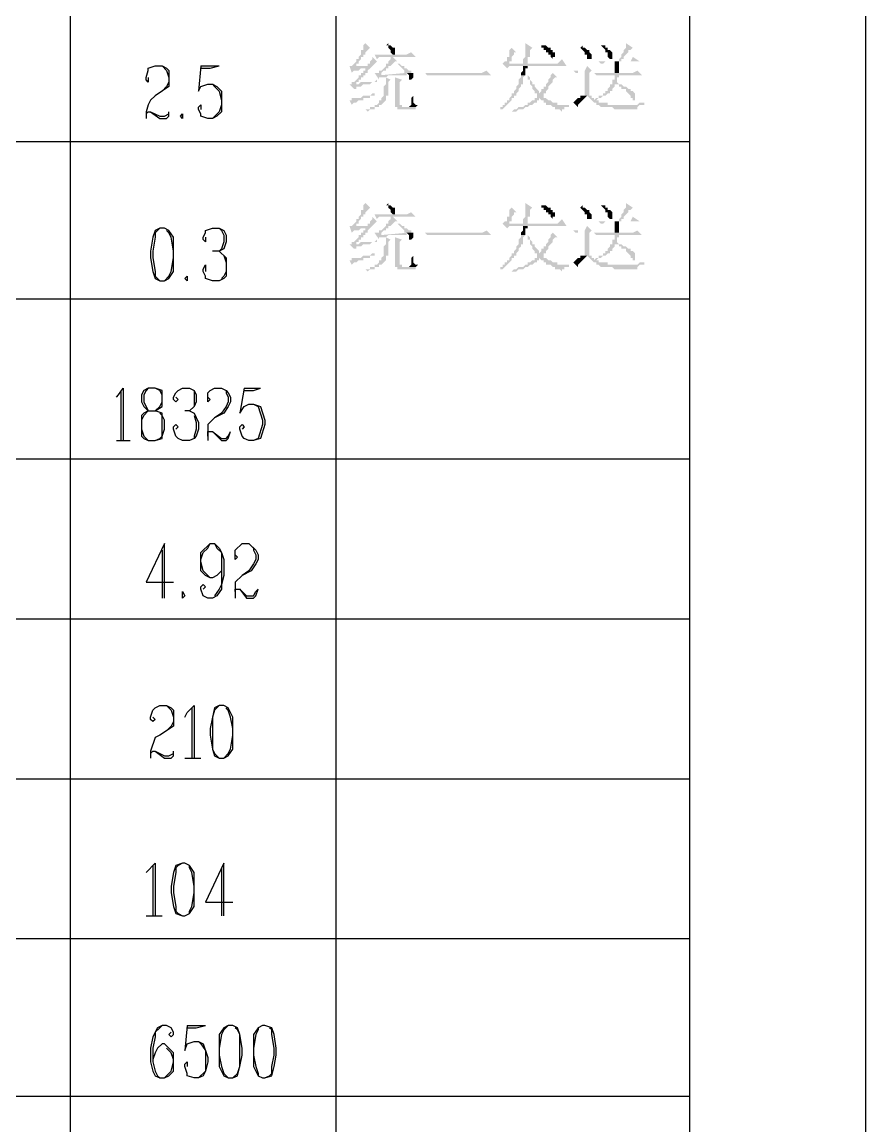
# Model space of a CAD drawing. Extents: x 51 to 246, y 3 to 417.
# Drawn here: x 230.24 to 245.87, y 42.08 to 62.54 of the extents above; entities that cross this region are included whole.
import ezdxf

# ---------------------------------------------------------------- set-up
doc = ezdxf.new("R2010")
doc.units = 0
doc.header["$MEASUREMENT"] = 0
doc.layers.add('_____1', color=160, linetype='Continuous')

msp = doc.modelspace()

# ---------------------------------------------------------------- hatches: boundary and pattern name
at = {"layer": '_____1'}
for points in [[(236.601, 62.145), (236.559, 62.103), (236.559, 62.018), (236.516, 62.018), (236.516, 61.933), (236.474, 61.891), (236.474, 61.849), (236.432, 61.849), (236.432, 61.806), (236.347, 61.722), (236.305, 61.722), (236.347, 61.595), (236.389, 61.637), (236.474, 61.637), (236.516, 61.679), (236.686, 61.679), (236.389, 61.722), (236.432, 61.722), (236.432, 61.764), (236.474, 61.764), (236.474, 61.806), (236.516, 61.849), (236.516, 61.891), (236.559, 61.891), (236.559, 61.933), (236.601, 61.933), (236.601, 61.976), (236.686, 62.06)], [(237.024, 62.145), (236.982, 62.103), (237.024, 62.103), (237.024, 62.06), (237.067, 62.018), (237.067, 61.976), (237.109, 61.933), (237.151, 61.933), (237.151, 62.06), (237.109, 62.06), (237.067, 62.103), (237.024, 62.103)], [(239.31, 62.06), (239.268, 62.018), (239.268, 61.891), (239.226, 61.891), (239.226, 61.806), (239.183, 61.806), (239.141, 61.764), (239.226, 61.679), (239.268, 61.722), (240.326, 61.722), (239.268, 61.764), (239.268, 61.806), (239.31, 61.806), (239.31, 61.891), (239.353, 61.933), (239.353, 61.976), (239.395, 61.976)], [(239.564, 62.145), (239.564, 61.891), (239.522, 61.849), (239.522, 61.764), (239.607, 61.764), (239.607, 61.891), (239.649, 61.891), (239.649, 62.018), (239.691, 62.06)], [(240.623, 62.103), (240.58, 62.06), (240.665, 61.976), (240.665, 61.933), (240.707, 61.933), (240.707, 61.849), (240.792, 61.849), (240.792, 61.933), (240.75, 61.976), (240.75, 62.018), (240.707, 62.018), (240.665, 62.06), (240.623, 62.06)], [(241.427, 62.145), (241.427, 62.06), (241.385, 62.018), (241.385, 61.976), (241.342, 61.933), (241.342, 61.891), (241.3, 61.849), (241.3, 61.806), (241.342, 61.806), (241.342, 61.849), (241.385, 61.849), (241.385, 61.891), (241.469, 61.976), (241.469, 62.018), (241.512, 62.018), (241.554, 62.06)], [(236.728, 61.891), (236.728, 61.849), (236.686, 61.806), (236.686, 61.764), (236.643, 61.764), (236.643, 61.722), (236.389, 61.722), (236.686, 61.679), (236.813, 61.806)], [(237.448, 61.976), (237.363, 61.933), (236.77, 61.933), (236.813, 61.849), (236.855, 61.891), (237.532, 61.891)], [(237.109, 61.891), (237.067, 61.891), (237.067, 61.849), (237.024, 61.806), (237.024, 61.764), (236.982, 61.764), (236.982, 61.722), (236.897, 61.637), (236.855, 61.637), (236.855, 61.595), (236.77, 61.595), (236.855, 61.468), (236.855, 61.51), (236.982, 61.51), (237.024, 61.552), (237.321, 61.552), (236.897, 61.552), (236.897, 61.595), (236.94, 61.637), (236.982, 61.637), (236.982, 61.679), (237.024, 61.679), (237.024, 61.722), (237.067, 61.722), (237.151, 61.806), (237.194, 61.806)], [(240.242, 61.849), (240.157, 61.764), (239.268, 61.764), (240.326, 61.722)], [(241.554, 61.891), (241.512, 61.806), (240.919, 61.806), (240.961, 61.764), (241.004, 61.764), (241.046, 61.806), (241.681, 61.806)], [(237.194, 61.764), (237.321, 61.637), (237.321, 61.595), (237.363, 61.595), (236.897, 61.552), (237.363, 61.552), (237.363, 61.595), (237.49, 61.595), (237.448, 61.595), (237.448, 61.637), (237.405, 61.637), (237.363, 61.679), (237.321, 61.679), (237.321, 61.722), (237.278, 61.722), (237.236, 61.764)], [(237.49, 61.595), (237.363, 61.595), (237.405, 61.552), (237.405, 61.468), (237.448, 61.468), (237.49, 61.51), (237.49, 61.552)], [(238.845, 61.637), (238.76, 61.595), (237.702, 61.595), (237.744, 61.552), (238.929, 61.552)], [(240.072, 61.595), (240.03, 61.552), (239.48, 61.552), (240.03, 61.552), (240.03, 61.51), (239.988, 61.468), (239.988, 61.425), (239.945, 61.383), (239.945, 61.341), (239.903, 61.341), (239.903, 61.298), (239.861, 61.298), (239.861, 61.256), (239.818, 61.213), (239.945, 61.213), (239.945, 61.256), (239.988, 61.298), (239.988, 61.341), (240.072, 61.425), (240.072, 61.468), (240.115, 61.51), (240.157, 61.51)], [(240.707, 61.722), (240.665, 61.637), (240.453, 61.637), (240.496, 61.595), (240.538, 61.595), (240.538, 61.637), (240.792, 61.637)], [(240.792, 61.637), (240.665, 61.637), (240.665, 61.171), (240.623, 61.171), (240.707, 61.171), (240.834, 61.044), (240.877, 61.044), (240.877, 61.002), (240.919, 61.002), (240.961, 60.96), (241.173, 60.96), (241.215, 60.917), (241.639, 60.917), (241.639, 60.96), (241.681, 61.002), (241.723, 61.002), (241.088, 61.002), (241.088, 61.044), (240.919, 61.044), (240.919, 61.087), (240.834, 61.087), (240.834, 61.129), (240.792, 61.129), (240.792, 61.171), (240.75, 61.171), (240.75, 61.595)], [(241.639, 61.637), (241.554, 61.595), (240.834, 61.595), (240.877, 61.552), (241.723, 61.552)], [(236.813, 61.468), (236.77, 61.425), (236.516, 61.425), (236.474, 61.383), (236.432, 61.383), (236.686, 61.383), (236.728, 61.425), (236.813, 61.425)], [(236.982, 61.51), (236.982, 61.383), (236.94, 61.341), (236.94, 61.171), (236.897, 61.129), (236.897, 61.087), (236.855, 61.087), (236.855, 61.044), (236.813, 61.002), (236.77, 61.002), (236.77, 60.96), (236.686, 60.96), (236.686, 60.917), (236.601, 60.917), (236.643, 60.875), (236.686, 60.917), (236.77, 60.917), (236.77, 60.96), (236.855, 60.96), (236.855, 61.002), (236.897, 61.002), (236.982, 61.087), (236.982, 61.171), (237.024, 61.171), (237.024, 61.425), (237.067, 61.468)], [(237.151, 61.51), (237.151, 60.96), (237.194, 60.96), (237.194, 60.917), (237.532, 60.917), (237.532, 60.96), (237.278, 60.96), (237.278, 61.002), (237.236, 61.002), (237.236, 61.425), (237.278, 61.468)], [(239.48, 61.552), (239.48, 61.51), (239.437, 61.468), (239.437, 61.383), (239.395, 61.341), (239.395, 61.298), (239.353, 61.256), (239.353, 61.213), (239.31, 61.213), (239.31, 61.171), (239.268, 61.129), (239.268, 61.087), (239.226, 61.087), (239.226, 61.044), (239.183, 61.044), (239.183, 61.002), (239.141, 61.002), (239.141, 60.96), (239.099, 60.96), (239.099, 60.917), (239.141, 60.917), (239.31, 61.087), (239.31, 61.129), (239.353, 61.129), (239.353, 61.171), (239.395, 61.171), (239.395, 61.213), (239.437, 61.256), (239.437, 61.298), (239.48, 61.341), (239.48, 61.383), (239.522, 61.383), (239.522, 61.51), (239.564, 61.552), (240.03, 61.552)], [(239.607, 61.552), (239.607, 61.468), (239.649, 61.468), (239.649, 61.383), (239.691, 61.341), (239.691, 61.298), (239.734, 61.256), (239.734, 61.213), (239.776, 61.213), (239.776, 61.129), (239.734, 61.129), (239.734, 61.087), (239.691, 61.087), (239.649, 61.044), (239.607, 61.044), (239.607, 61.002), (239.564, 61.002), (239.522, 60.96), (239.437, 60.96), (239.395, 60.917), (239.353, 60.917), (239.31, 60.875), (239.395, 60.875), (239.437, 60.917), (239.522, 60.917), (239.564, 60.96), (239.607, 60.96), (239.649, 61.002), (239.691, 61.002), (239.734, 61.044), (239.776, 61.044), (239.776, 61.087), (239.818, 61.087), (239.818, 61.129), (239.945, 61.129), (239.903, 61.129), (239.903, 61.171), (239.861, 61.171), (239.903, 61.171), (239.903, 61.213), (239.818, 61.213), (239.818, 61.256), (239.734, 61.341), (239.734, 61.383), (239.691, 61.383), (239.691, 61.425), (239.649, 61.468), (239.649, 61.51)], [(241.173, 61.383), (241.131, 61.383), (241.131, 61.341), (241.088, 61.298), (241.088, 61.256), (241.046, 61.256), (241.046, 61.213), (241.004, 61.213), (241.004, 61.171), (240.919, 61.171), (240.919, 61.129), (240.877, 61.129), (240.834, 61.087), (240.877, 61.087), (240.919, 61.129), (240.961, 61.129), (241.004, 61.171), (241.046, 61.171), (241.088, 61.213), (241.131, 61.213), (241.131, 61.256), (241.173, 61.256), (241.173, 61.298), (241.215, 61.341), (241.215, 61.383), (241.258, 61.383)], [(241.3, 61.552), (241.215, 61.552), (241.215, 61.468), (241.173, 61.468), (241.173, 61.383), (241.3, 61.383), (241.3, 61.341), (241.342, 61.341), (241.342, 61.298), (241.427, 61.298), (241.427, 61.256), (241.512, 61.171), (241.512, 61.129), (241.554, 61.129), (241.554, 61.087), (241.596, 61.087), (241.596, 61.213), (241.554, 61.256), (241.512, 61.256), (241.512, 61.298), (241.469, 61.298), (241.427, 61.341), (241.385, 61.341), (241.342, 61.383), (241.3, 61.383), (241.258, 61.425), (241.258, 61.51), (241.3, 61.51)], [(236.77, 61.213), (236.728, 61.213), (236.686, 61.171), (236.559, 61.171), (236.516, 61.129), (236.347, 61.129), (236.347, 61.087), (236.305, 61.087), (236.347, 61.002), (236.389, 61.044), (236.432, 61.044), (236.474, 61.087), (236.559, 61.087), (236.559, 61.129), (236.686, 61.129), (236.686, 61.171), (236.77, 61.171)], [(240.623, 61.171), (240.58, 61.171), (240.58, 61.129), (240.538, 61.129), (240.453, 61.044), (240.538, 60.96), (240.538, 61.002), (240.707, 61.171)], [(239.945, 61.129), (239.818, 61.129), (239.861, 61.087), (239.903, 61.087), (239.903, 61.044), (239.945, 61.044), (239.945, 61.002), (240.03, 61.002), (240.072, 60.96), (240.115, 60.96), (240.115, 60.917), (240.199, 60.917), (240.242, 60.875), (240.242, 60.917), (240.284, 60.917), (240.284, 60.96), (240.369, 60.96), (240.369, 61.002), (240.157, 61.002), (240.157, 61.044), (240.072, 61.044), (240.03, 61.087), (239.988, 61.087)], [(241.766, 61.044), (241.681, 61.044), (241.639, 61.002), (241.342, 61.002), (241.766, 61.002)], [(236.601, 59.182), (236.559, 59.139), (236.559, 59.055), (236.516, 59.055), (236.516, 58.97), (236.474, 58.928), (236.474, 58.885), (236.432, 58.885), (236.432, 58.843), (236.347, 58.758), (236.305, 58.758), (236.347, 58.631), (236.389, 58.674), (236.474, 58.674), (236.516, 58.716), (236.686, 58.716), (236.389, 58.758), (236.432, 58.758), (236.432, 58.801), (236.474, 58.801), (236.474, 58.843), (236.516, 58.885), (236.516, 58.928), (236.559, 58.928), (236.559, 58.97), (236.601, 58.97), (236.601, 59.012), (236.686, 59.097)], [(237.024, 59.182), (236.982, 59.139), (237.024, 59.139), (237.024, 59.097), (237.067, 59.055), (237.067, 59.012), (237.109, 58.97), (237.151, 58.97), (237.151, 59.097), (237.109, 59.097), (237.067, 59.139), (237.024, 59.139)], [(239.564, 59.182), (239.564, 58.928), (239.522, 58.885), (239.522, 58.801), (239.607, 58.801), (239.607, 58.928), (239.649, 58.928), (239.649, 59.055), (239.691, 59.097)], [(240.623, 59.139), (240.58, 59.097), (240.665, 59.012), (240.665, 58.97), (240.707, 58.97), (240.707, 58.885), (240.792, 58.885), (240.792, 58.97), (240.75, 59.012), (240.75, 59.055), (240.707, 59.055), (240.665, 59.097), (240.623, 59.097)], [(241.427, 59.182), (241.427, 59.097), (241.385, 59.055), (241.385, 59.012), (241.342, 58.97), (241.342, 58.928), (241.3, 58.885), (241.3, 58.843), (241.342, 58.843), (241.342, 58.885), (241.385, 58.885), (241.385, 58.928), (241.469, 59.012), (241.469, 59.055), (241.512, 59.055), (241.554, 59.097)], [(236.728, 58.928), (236.728, 58.885), (236.686, 58.843), (236.686, 58.801), (236.643, 58.801), (236.643, 58.758), (236.389, 58.758), (236.686, 58.716), (236.813, 58.843)], [(237.448, 59.012), (237.363, 58.97), (236.77, 58.97), (236.813, 58.885), (236.855, 58.928), (237.532, 58.928)], [(237.109, 58.928), (237.067, 58.928), (237.067, 58.885), (237.024, 58.843), (237.024, 58.801), (236.982, 58.801), (236.982, 58.758), (236.897, 58.674), (236.855, 58.674), (236.855, 58.631), (236.77, 58.631), (236.855, 58.504), (236.855, 58.547), (236.982, 58.547), (237.024, 58.589), (237.321, 58.589), (236.897, 58.589), (236.897, 58.631), (236.94, 58.674), (236.982, 58.674), (236.982, 58.716), (237.024, 58.716), (237.024, 58.758), (237.067, 58.758), (237.151, 58.843), (237.194, 58.843)], [(239.31, 59.097), (239.268, 59.055), (239.268, 58.928), (239.226, 58.928), (239.226, 58.843), (239.183, 58.843), (239.141, 58.801), (239.226, 58.716), (239.268, 58.758), (240.326, 58.758), (239.268, 58.801), (239.268, 58.843), (239.31, 58.843), (239.31, 58.928), (239.353, 58.97), (239.353, 59.012), (239.395, 59.012)], [(241.554, 58.928), (241.512, 58.843), (240.919, 58.843), (240.961, 58.801), (241.004, 58.801), (241.046, 58.843), (241.681, 58.843)], [(237.194, 58.801), (237.321, 58.674), (237.321, 58.631), (237.363, 58.631), (236.897, 58.589), (237.363, 58.589), (237.363, 58.631), (237.49, 58.631), (237.448, 58.631), (237.448, 58.674), (237.405, 58.674), (237.363, 58.716), (237.321, 58.716), (237.321, 58.758), (237.278, 58.758), (237.236, 58.801)], [(240.242, 58.885), (240.157, 58.801), (239.268, 58.801), (240.326, 58.758)], [(240.707, 58.758), (240.665, 58.674), (240.453, 58.674), (240.496, 58.631), (240.538, 58.631), (240.538, 58.674), (240.792, 58.674)], [(236.982, 58.547), (236.982, 58.42), (236.94, 58.377), (236.94, 58.208), (236.897, 58.166), (236.897, 58.123), (236.855, 58.123), (236.855, 58.081), (236.813, 58.038), (236.77, 58.038), (236.77, 57.996), (236.686, 57.996), (236.686, 57.954), (236.601, 57.954), (236.643, 57.912), (236.686, 57.954), (236.77, 57.954), (236.77, 57.996), (236.855, 57.996), (236.855, 58.038), (236.897, 58.038), (236.982, 58.123), (236.982, 58.208), (237.024, 58.208), (237.024, 58.462), (237.067, 58.504)], [(237.151, 58.547), (237.151, 57.996), (237.194, 57.996), (237.194, 57.954), (237.532, 57.954), (237.532, 57.996), (237.278, 57.996), (237.278, 58.038), (237.236, 58.038), (237.236, 58.462), (237.278, 58.504)], [(237.49, 58.631), (237.363, 58.631), (237.405, 58.589), (237.405, 58.504), (237.448, 58.504), (237.49, 58.547), (237.49, 58.589)], [(238.845, 58.674), (238.76, 58.631), (237.702, 58.631), (237.744, 58.589), (238.929, 58.589)], [(239.48, 58.589), (239.48, 58.547), (239.437, 58.504), (239.437, 58.42), (239.395, 58.377), (239.395, 58.335), (239.353, 58.293), (239.353, 58.25), (239.31, 58.25), (239.31, 58.208), (239.268, 58.166), (239.268, 58.123), (239.226, 58.123), (239.226, 58.081), (239.183, 58.081), (239.183, 58.038), (239.141, 58.038), (239.141, 57.996), (239.099, 57.996), (239.099, 57.954), (239.141, 57.954), (239.31, 58.123), (239.31, 58.166), (239.353, 58.166), (239.353, 58.208), (239.395, 58.208), (239.395, 58.25), (239.437, 58.293), (239.437, 58.335), (239.48, 58.377), (239.48, 58.42), (239.522, 58.42), (239.522, 58.547), (239.564, 58.589), (240.03, 58.589)], [(239.607, 58.589), (239.607, 58.504), (239.649, 58.504), (239.649, 58.42), (239.691, 58.377), (239.691, 58.335), (239.734, 58.293), (239.734, 58.25), (239.776, 58.25), (239.776, 58.166), (239.734, 58.166), (239.734, 58.123), (239.691, 58.123), (239.649, 58.081), (239.607, 58.081), (239.607, 58.038), (239.564, 58.038), (239.522, 57.996), (239.437, 57.996), (239.395, 57.954), (239.353, 57.954), (239.31, 57.912), (239.395, 57.912), (239.437, 57.954), (239.522, 57.954), (239.564, 57.996), (239.607, 57.996), (239.649, 58.038), (239.691, 58.038), (239.734, 58.081), (239.776, 58.081), (239.776, 58.123), (239.818, 58.123), (239.818, 58.166), (239.945, 58.166), (239.903, 58.166), (239.903, 58.208), (239.861, 58.208), (239.903, 58.208), (239.903, 58.25), (239.818, 58.25), (239.818, 58.293), (239.734, 58.377), (239.734, 58.42), (239.691, 58.42), (239.691, 58.462), (239.649, 58.504), (239.649, 58.547)], [(240.072, 58.631), (240.03, 58.589), (239.48, 58.589), (240.03, 58.589), (240.03, 58.547), (239.988, 58.504), (239.988, 58.462), (239.945, 58.42), (239.945, 58.377), (239.903, 58.377), (239.903, 58.335), (239.861, 58.335), (239.861, 58.293), (239.818, 58.25), (239.945, 58.25), (239.945, 58.293), (239.988, 58.335), (239.988, 58.377), (240.072, 58.462), (240.072, 58.504), (240.115, 58.547), (240.157, 58.547)], [(240.792, 58.674), (240.665, 58.674), (240.665, 58.208), (240.623, 58.208), (240.707, 58.208), (240.834, 58.081), (240.877, 58.081), (240.877, 58.038), (240.919, 58.038), (240.961, 57.996), (241.173, 57.996), (241.215, 57.954), (241.639, 57.954), (241.639, 57.996), (241.681, 58.038), (241.723, 58.038), (241.088, 58.038), (241.088, 58.081), (240.919, 58.081), (240.919, 58.123), (240.834, 58.123), (240.834, 58.166), (240.792, 58.166), (240.792, 58.208), (240.75, 58.208), (240.75, 58.631)], [(241.639, 58.674), (241.554, 58.631), (240.834, 58.631), (240.877, 58.589), (241.723, 58.589)], [(241.3, 58.589), (241.215, 58.589), (241.215, 58.504), (241.173, 58.504), (241.173, 58.42), (241.3, 58.42), (241.3, 58.377), (241.342, 58.377), (241.342, 58.335), (241.427, 58.335), (241.427, 58.293), (241.512, 58.208), (241.512, 58.166), (241.554, 58.166), (241.554, 58.123), (241.596, 58.123), (241.596, 58.25), (241.554, 58.293), (241.512, 58.293), (241.512, 58.335), (241.469, 58.335), (241.427, 58.377), (241.385, 58.377), (241.342, 58.42), (241.3, 58.42), (241.258, 58.462), (241.258, 58.547), (241.3, 58.547)], [(236.813, 58.504), (236.77, 58.462), (236.516, 58.462), (236.474, 58.42), (236.432, 58.42), (236.686, 58.42), (236.728, 58.462), (236.813, 58.462)], [(241.173, 58.42), (241.131, 58.42), (241.131, 58.377), (241.088, 58.335), (241.088, 58.293), (241.046, 58.293), (241.046, 58.25), (241.004, 58.25), (241.004, 58.208), (240.919, 58.208), (240.919, 58.166), (240.877, 58.166), (240.834, 58.123), (240.877, 58.123), (240.919, 58.166), (240.961, 58.166), (241.004, 58.208), (241.046, 58.208), (241.088, 58.25), (241.131, 58.25), (241.131, 58.293), (241.173, 58.293), (241.173, 58.335), (241.215, 58.377), (241.215, 58.42), (241.258, 58.42)], [(236.77, 58.25), (236.728, 58.25), (236.686, 58.208), (236.559, 58.208), (236.516, 58.166), (236.347, 58.166), (236.347, 58.123), (236.305, 58.123), (236.347, 58.038), (236.389, 58.081), (236.432, 58.081), (236.474, 58.123), (236.559, 58.123), (236.559, 58.166), (236.686, 58.166), (236.686, 58.208), (236.77, 58.208)], [(239.945, 58.166), (239.818, 58.166), (239.861, 58.123), (239.903, 58.123), (239.903, 58.081), (239.945, 58.081), (239.945, 58.038), (240.03, 58.038), (240.072, 57.996), (240.115, 57.996), (240.115, 57.954), (240.199, 57.954), (240.242, 57.912), (240.242, 57.954), (240.284, 57.954), (240.284, 57.996), (240.369, 57.996), (240.369, 58.038), (240.157, 58.038), (240.157, 58.081), (240.072, 58.081), (240.03, 58.123), (239.988, 58.123)], [(240.623, 58.208), (240.58, 58.208), (240.58, 58.166), (240.538, 58.166), (240.453, 58.081), (240.538, 57.996), (240.538, 58.038), (240.707, 58.208)], [(241.766, 58.081), (241.681, 58.081), (241.639, 58.038), (241.342, 58.038), (241.766, 58.038)]]:
    msp.add_hatch(color=7, dxfattribs=at).paths.add_polyline_path(points, is_closed=False)
for points in [[(239.861, 62.103), (239.861, 62.06), (239.903, 62.06), (239.903, 62.018), (239.945, 62.018), (239.945, 61.976), (239.988, 61.976), (239.988, 61.933), (240.03, 61.933), (240.03, 61.891), (240.072, 61.849), (240.072, 61.891), (240.115, 61.891), (240.115, 61.976), (240.072, 61.976), (240.072, 62.018), (240.03, 62.018), (240.03, 62.06), (239.988, 62.06), (239.945, 62.103)], [(241.004, 62.103), (240.961, 62.103), (241.046, 62.018), (241.046, 61.976), (241.088, 61.976), (241.088, 61.891), (241.131, 61.849), (241.173, 61.849), (241.173, 61.976), (241.131, 62.018), (241.088, 62.018), (241.088, 62.06), (241.046, 62.06), (241.046, 62.103)], [(241.215, 61.595), (241.3, 61.595), (241.3, 61.806), (241.215, 61.806)], [(236.686, 61.679), (236.601, 61.679), (236.601, 61.637), (236.559, 61.637), (236.559, 61.595), (236.516, 61.595), (236.516, 61.552), (236.474, 61.552), (236.474, 61.51), (236.389, 61.425), (236.347, 61.425), (236.347, 61.383), (236.305, 61.383), (236.389, 61.298), (236.432, 61.298), (236.432, 61.341), (236.516, 61.341), (236.559, 61.383), (236.643, 61.383), (236.432, 61.383), (236.432, 61.425), (236.474, 61.425), (236.474, 61.468), (236.516, 61.468), (236.516, 61.51), (236.559, 61.51), (236.559, 61.552), (236.601, 61.552), (236.601, 61.595), (236.643, 61.595), (236.643, 61.637)], [(239.607, 61.722), (239.522, 61.722), (239.522, 61.637), (239.48, 61.595), (239.48, 61.552), (239.564, 61.552), (239.564, 61.679), (239.607, 61.679)], [(237.49, 61.171), (237.448, 61.129), (237.448, 61.002), (237.405, 60.96), (237.321, 60.96), (237.532, 60.96), (237.575, 61.002), (237.532, 61.002), (237.49, 61.044)], [(239.861, 59.139), (239.861, 59.097), (239.903, 59.097), (239.903, 59.055), (239.945, 59.055), (239.945, 59.012), (239.988, 59.012), (239.988, 58.97), (240.03, 58.97), (240.03, 58.928), (240.072, 58.885), (240.072, 58.928), (240.115, 58.928), (240.115, 59.012), (240.072, 59.012), (240.072, 59.055), (240.03, 59.055), (240.03, 59.097), (239.988, 59.097), (239.945, 59.139)], [(241.004, 59.139), (240.961, 59.139), (241.046, 59.055), (241.046, 59.012), (241.088, 59.012), (241.088, 58.928), (241.131, 58.885), (241.173, 58.885), (241.173, 59.012), (241.131, 59.055), (241.088, 59.055), (241.088, 59.097), (241.046, 59.097), (241.046, 59.139)], [(236.686, 58.716), (236.601, 58.716), (236.601, 58.674), (236.559, 58.674), (236.559, 58.631), (236.516, 58.631), (236.516, 58.589), (236.474, 58.589), (236.474, 58.547), (236.389, 58.462), (236.347, 58.462), (236.347, 58.42), (236.305, 58.42), (236.389, 58.335), (236.432, 58.335), (236.432, 58.377), (236.516, 58.377), (236.559, 58.42), (236.643, 58.42), (236.432, 58.42), (236.432, 58.462), (236.474, 58.462), (236.474, 58.504), (236.516, 58.504), (236.516, 58.547), (236.559, 58.547), (236.559, 58.589), (236.601, 58.589), (236.601, 58.631), (236.643, 58.631), (236.643, 58.674)], [(239.607, 58.758), (239.522, 58.758), (239.522, 58.674), (239.48, 58.631), (239.48, 58.589), (239.564, 58.589), (239.564, 58.716), (239.607, 58.716)], [(241.215, 58.631), (241.3, 58.631), (241.3, 58.843), (241.215, 58.843)], [(237.49, 58.208), (237.448, 58.166), (237.448, 58.038), (237.405, 57.996), (237.321, 57.996), (237.532, 57.996), (237.575, 58.038), (237.532, 58.038), (237.49, 58.081)]]:
    msp.add_hatch(color=7, dxfattribs=at).paths.add_polyline_path(points)

# ---------------------------------------------------------------- linework, layer by layer
at = {"layer": '_____1', "color": 7}
for p, q in [((245.872, 3.259), (245.872, 417.025)), ((242.612, 6.519), (242.612, 413.766)), ((231.14, 31.115), (231.14, 148.928)), ((236.051, 148.928), (236.051, 28.829)), ((233.553, 61.722), (233.892, 61.722)), ((183.557, 60.325), (242.612, 60.325)), ((183.557, 57.404), (242.612, 57.404)), ((232.071, 55.71), (232.071, 54.779)), ((234.357, 55.753), (234.654, 55.753)), ((231.987, 54.779), (232.241, 54.779)), ((183.557, 54.44), (242.612, 54.44)), ((232.833, 52.747), (232.833, 51.858)), ((183.557, 51.477), (242.612, 51.477)), ((233.384, 49.826), (233.384, 48.895)), ((233.257, 48.895), (233.553, 48.895)), ((183.557, 48.513), (242.612, 48.513)), ((232.664, 46.905), (232.664, 45.974)), ((233.934, 46.863), (233.934, 45.974)), ((232.537, 45.974), (232.833, 45.974)), ((183.557, 45.55), (242.612, 45.55)), ((233.299, 43.942), (233.638, 43.942)), ((183.557, 42.629), (242.612, 42.629))]:
    msp.add_line(p, q, dxfattribs=at)
for points in [[(232.579, 61.51), (232.579, 61.425), (232.537, 61.468), (232.537, 61.51), (232.579, 61.637), (232.579, 61.679), (232.706, 61.722), (232.833, 61.722), (232.918, 61.679), (232.96, 61.637), (232.96, 61.341), (232.706, 61.171), (232.622, 61.087), (232.579, 61.002), (232.537, 60.875), (232.537, 60.748)], [(232.833, 61.722), (232.918, 61.637), (232.96, 61.51), (232.96, 61.425), (232.918, 61.341), (232.833, 61.256), (232.706, 61.171)], [(233.553, 61.722), (233.511, 61.256), (233.553, 61.341), (233.68, 61.383), (233.765, 61.383), (233.849, 61.341), (233.934, 61.256), (233.934, 60.875), (233.849, 60.79), (233.765, 60.748), (233.68, 60.748), (233.553, 60.79), (233.553, 60.833), (233.511, 60.917), (233.511, 60.96), (233.553, 61.002), (233.553, 60.917)], [(233.553, 61.679), (233.722, 61.679), (233.892, 61.722)], [(233.765, 61.383), (233.807, 61.341), (233.892, 61.256), (233.934, 61.087), (233.934, 61.002), (233.892, 60.875), (233.765, 60.748)], [(232.537, 60.833), (232.579, 60.875), (232.622, 60.875), (232.791, 60.79), (232.876, 60.79), (232.96, 60.833), (232.96, 60.875)], [(232.622, 60.875), (232.791, 60.748), (232.918, 60.748), (232.96, 60.79), (232.96, 60.875)], [(232.791, 58.716), (232.706, 58.674), (232.664, 58.547), (232.622, 58.293), (232.622, 58.166), (232.664, 57.912), (232.706, 57.785), (232.791, 57.742), (232.876, 57.742), (232.96, 57.785), (233.045, 57.912), (233.045, 58.547), (232.96, 58.674), (232.876, 58.716), (232.791, 58.716), (232.749, 58.674), (232.706, 58.631), (232.706, 58.547), (232.664, 58.293), (232.664, 58.166), (232.706, 57.912), (232.706, 57.827), (232.749, 57.785), (232.791, 57.742)], [(233.638, 58.547), (233.638, 58.462), (233.595, 58.504), (233.595, 58.547), (233.638, 58.631), (233.638, 58.674), (233.765, 58.716), (233.892, 58.716), (233.976, 58.674), (234.019, 58.589), (234.019, 58.462), (233.976, 58.335), (233.892, 58.293), (233.765, 58.293)], [(233.892, 58.716), (233.934, 58.674), (233.976, 58.589), (233.976, 58.462), (233.934, 58.335), (233.892, 58.293), (234.019, 58.166), (234.019, 57.827), (233.976, 57.785), (233.892, 57.742), (233.765, 57.742), (233.638, 57.785), (233.638, 57.827), (233.595, 57.912), (233.595, 57.954), (233.638, 58.038), (233.638, 57.912)], [(232.876, 57.742), (232.96, 57.827), (233.003, 57.912), (233.045, 58.166), (233.045, 58.293), (233.003, 58.547), (232.96, 58.631), (232.918, 58.674)], [(233.976, 58.208), (234.019, 58.081), (234.019, 57.912), (233.976, 57.827), (233.934, 57.785)], [(231.987, 55.583), (232.029, 55.626), (232.114, 55.753), (232.114, 54.779)], [(232.579, 55.753), (232.495, 55.71), (232.452, 55.626), (232.452, 55.499), (232.495, 55.414), (232.579, 55.329), (232.706, 55.329), (232.833, 55.414), (232.833, 55.71), (232.706, 55.753), (232.579, 55.753), (232.537, 55.71), (232.495, 55.626), (232.495, 55.499), (232.579, 55.329)], [(232.706, 55.329), (232.791, 55.414), (232.833, 55.499), (232.833, 55.626), (232.791, 55.71), (232.706, 55.753)], [(233.087, 55.583), (233.13, 55.541), (233.087, 55.499), (233.045, 55.541), (233.045, 55.583), (233.087, 55.668), (233.13, 55.71), (233.214, 55.753), (233.341, 55.753), (233.426, 55.71), (233.468, 55.626), (233.468, 55.499), (233.426, 55.414), (233.341, 55.329), (233.257, 55.329)], [(233.341, 55.753), (233.426, 55.71), (233.426, 55.414), (233.341, 55.329), (233.426, 55.287), (233.511, 55.118), (233.511, 54.991), (233.468, 54.863), (233.426, 54.821), (233.341, 54.779), (233.214, 54.779), (233.13, 54.821), (233.087, 54.863), (233.045, 54.991), (233.045, 55.033), (233.087, 55.075), (233.13, 55.033), (233.087, 54.991)], [(233.68, 55.583), (233.722, 55.541), (233.68, 55.499), (233.68, 55.668), (233.722, 55.71), (233.807, 55.753), (233.934, 55.753), (234.019, 55.71), (234.061, 55.668), (234.103, 55.583), (234.103, 55.499), (234.061, 55.414), (233.976, 55.287), (233.807, 55.202), (233.68, 55.075), (233.68, 54.779)], [(233.934, 55.753), (234.019, 55.71), (234.019, 55.668), (234.061, 55.583), (234.061, 55.499), (234.019, 55.414), (233.934, 55.287), (233.807, 55.202)], [(234.357, 55.753), (234.273, 55.287), (234.357, 55.414), (234.442, 55.456), (234.527, 55.456), (234.654, 55.414), (234.738, 55.16), (234.738, 55.075), (234.654, 54.821), (234.527, 54.779), (234.442, 54.779), (234.357, 54.821), (234.315, 54.863), (234.273, 54.991), (234.273, 55.033), (234.315, 55.075), (234.357, 55.033), (234.315, 54.991)], [(234.357, 55.71), (234.527, 55.71), (234.654, 55.753)], [(234.527, 55.456), (234.611, 55.414), (234.696, 55.16), (234.696, 55.075), (234.611, 54.821), (234.527, 54.779)], [(232.579, 55.329), (232.495, 55.287), (232.452, 55.245), (232.452, 54.863), (232.495, 54.821), (232.579, 54.779), (232.706, 54.779), (232.833, 54.821), (232.833, 54.863), (232.876, 54.991), (232.876, 55.16), (232.833, 55.245), (232.833, 55.287), (232.706, 55.329)], [(232.579, 55.329), (232.495, 55.245), (232.452, 55.16), (232.452, 54.991), (232.495, 54.863), (232.579, 54.779)], [(232.706, 54.779), (232.791, 54.821), (232.833, 54.863), (232.833, 55.245), (232.791, 55.287)], [(233.426, 55.245), (233.468, 55.118), (233.468, 54.991), (233.426, 54.863), (233.426, 54.821)], [(233.68, 54.863), (233.68, 54.948), (233.765, 54.948), (233.934, 54.821), (234.019, 54.821), (234.061, 54.863), (234.103, 54.948)], [(233.765, 54.948), (233.934, 54.779), (234.019, 54.779), (234.061, 54.821), (234.103, 54.948)], [(232.876, 51.858), (232.876, 52.874), (232.537, 52.154), (233.045, 52.154)], [(233.934, 52.535), (233.934, 52.366), (233.849, 52.281), (233.765, 52.239), (233.722, 52.239), (233.638, 52.281), (233.553, 52.366), (233.553, 52.705), (233.722, 52.874), (233.807, 52.874), (233.892, 52.789), (233.934, 52.705), (233.976, 52.578), (233.976, 52.281), (233.934, 52.112), (233.934, 52.027), (233.849, 51.9), (233.765, 51.858), (233.68, 51.858), (233.595, 51.9), (233.553, 52.027), (233.553, 52.07), (233.595, 52.112), (233.638, 52.07), (233.595, 52.027)], [(233.722, 52.239), (233.595, 52.366), (233.553, 52.535), (233.553, 52.578), (233.595, 52.705), (233.68, 52.789), (233.722, 52.874)], [(233.807, 52.874), (233.849, 52.789), (233.934, 52.705), (233.934, 52.112), (233.892, 52.027), (233.807, 51.9)], [(234.188, 52.662), (234.23, 52.62), (234.188, 52.578), (234.188, 52.747), (234.315, 52.874), (234.442, 52.874), (234.569, 52.747), (234.611, 52.662), (234.611, 52.578), (234.569, 52.493), (234.484, 52.366), (234.315, 52.281), (234.188, 52.154), (234.188, 51.858)], [(234.442, 52.874), (234.527, 52.789), (234.527, 52.747), (234.569, 52.662), (234.569, 52.578), (234.527, 52.493), (234.442, 52.366), (234.315, 52.281)], [(234.188, 51.985), (234.188, 52.027), (234.273, 52.027), (234.4, 51.9), (234.527, 51.9), (234.569, 51.985), (234.611, 52.027)], [(234.273, 52.027), (234.4, 51.858), (234.527, 51.858), (234.569, 51.9), (234.611, 52.027)], [(232.664, 49.657), (232.706, 49.614), (232.664, 49.572), (232.622, 49.614), (232.622, 49.657), (232.664, 49.784), (232.706, 49.826), (232.791, 49.868), (232.918, 49.868), (233.003, 49.826), (233.045, 49.784), (233.045, 49.487), (232.791, 49.318), (232.706, 49.276), (232.622, 49.022), (232.622, 48.895)], [(232.918, 49.868), (233.003, 49.784), (233.045, 49.657), (233.045, 49.572), (233.003, 49.487), (232.918, 49.403), (232.791, 49.318)], [(233.257, 49.657), (233.299, 49.741), (233.426, 49.868), (233.426, 48.895)], [(233.892, 49.868), (233.807, 49.826), (233.765, 49.657), (233.722, 49.445), (233.722, 49.318), (233.765, 49.064), (233.807, 48.937), (233.892, 48.895), (233.976, 48.895), (234.061, 48.937), (234.146, 49.064), (234.146, 49.657), (234.061, 49.826), (233.976, 49.868), (233.892, 49.868), (233.849, 49.826), (233.807, 49.784), (233.765, 49.657), (233.765, 49.064), (233.807, 48.979), (233.892, 48.895)], [(233.976, 48.895), (234.061, 48.979), (234.103, 49.064), (234.146, 49.318), (234.146, 49.445), (234.103, 49.657), (234.061, 49.784), (234.019, 49.826)], [(232.622, 48.979), (232.664, 49.022), (232.706, 49.022), (232.876, 48.937), (232.96, 48.937), (233.045, 48.979), (233.045, 49.022)], [(232.706, 49.022), (232.876, 48.895), (233.003, 48.895), (233.045, 48.937), (233.045, 49.022)], [(232.537, 46.778), (232.706, 46.947), (232.706, 45.974)], [(233.214, 46.947), (233.087, 46.905), (233.045, 46.778), (233.003, 46.524), (233.003, 46.397), (233.045, 46.143), (233.087, 46.016), (233.214, 45.974), (233.257, 45.974), (233.341, 46.016), (233.426, 46.143), (233.426, 46.778), (233.341, 46.905), (233.257, 46.947), (233.214, 46.947), (233.13, 46.905), (233.087, 46.863), (233.087, 46.778), (233.045, 46.524), (233.045, 46.397), (233.087, 46.143), (233.087, 46.058), (233.13, 46.016), (233.214, 45.974)], [(233.257, 45.974), (233.341, 46.016), (233.341, 46.058), (233.384, 46.143), (233.426, 46.397), (233.426, 46.524), (233.384, 46.778), (233.341, 46.863), (233.341, 46.905)], [(233.976, 45.974), (233.976, 46.947), (233.638, 46.228), (234.146, 46.228)], [(233.003, 43.815), (232.96, 43.772), (233.003, 43.73), (233.045, 43.772), (233.045, 43.815), (233.003, 43.899), (232.918, 43.942), (232.833, 43.942), (232.749, 43.899), (232.664, 43.73), (232.622, 43.518), (232.622, 43.264), (232.664, 43.095), (232.706, 43.01), (232.791, 42.968), (232.876, 42.968), (232.96, 43.01), (233.045, 43.095), (233.045, 43.434), (232.876, 43.603), (232.833, 43.603), (232.749, 43.518), (232.706, 43.434), (232.664, 43.307)], [(232.833, 43.942), (232.791, 43.899), (232.706, 43.815), (232.706, 43.73), (232.664, 43.518), (232.664, 43.264), (232.706, 43.095), (232.749, 43.01), (232.791, 42.968)], [(233.299, 43.942), (233.257, 43.476), (233.299, 43.603), (233.426, 43.645), (233.511, 43.645), (233.595, 43.603), (233.68, 43.349), (233.68, 43.264), (233.638, 43.095), (233.595, 43.01), (233.511, 42.968), (233.426, 42.968), (233.299, 43.01), (233.299, 43.053), (233.257, 43.18), (233.257, 43.222), (233.299, 43.264), (233.299, 43.18)], [(233.299, 43.899), (233.468, 43.899), (233.638, 43.942)], [(234.061, 43.942), (233.976, 43.899), (233.892, 43.772), (233.892, 43.18), (233.976, 43.01), (234.061, 42.968), (234.146, 42.968), (234.23, 43.01), (234.273, 43.18), (234.315, 43.391), (234.315, 43.518), (234.273, 43.772), (234.23, 43.899), (234.146, 43.942), (234.061, 43.942), (233.976, 43.857), (233.934, 43.772), (233.892, 43.518), (233.892, 43.391), (233.934, 43.18), (233.976, 43.053), (234.061, 42.968)], [(234.146, 42.968), (234.23, 43.053), (234.273, 43.18), (234.273, 43.772), (234.23, 43.857), (234.188, 43.899)], [(234.696, 43.942), (234.611, 43.899), (234.527, 43.772), (234.527, 43.18), (234.611, 43.01), (234.696, 42.968), (234.738, 42.968), (234.865, 43.01), (234.908, 43.18), (234.95, 43.391), (234.95, 43.518), (234.908, 43.772), (234.865, 43.899), (234.738, 43.942), (234.696, 43.942), (234.611, 43.899), (234.611, 43.857), (234.569, 43.772), (234.527, 43.518), (234.527, 43.391), (234.569, 43.18), (234.611, 43.053), (234.611, 43.01), (234.696, 42.968)], [(234.738, 42.968), (234.823, 43.01), (234.865, 43.053), (234.865, 43.18), (234.908, 43.391), (234.908, 43.518), (234.865, 43.772), (234.865, 43.857), (234.823, 43.899)], [(233.511, 43.645), (233.553, 43.603), (233.638, 43.476), (233.638, 43.095), (233.511, 42.968)], [(232.876, 42.968), (233.003, 43.095), (233.045, 43.264), (233.045, 43.307), (233.003, 43.434), (232.918, 43.518)]]:
    msp.add_lwpolyline(points, dxfattribs=at)
for points in [[(233.214, 60.79), (233.214, 60.748), (233.172, 60.79), (233.214, 60.833)], [(233.299, 57.785), (233.299, 57.742), (233.257, 57.785), (233.299, 57.827)], [(233.257, 51.9), (233.214, 51.858), (233.214, 51.985)]]:
    msp.add_lwpolyline(points, close=True, dxfattribs=at)

doc.saveas('drawing.dxf')
